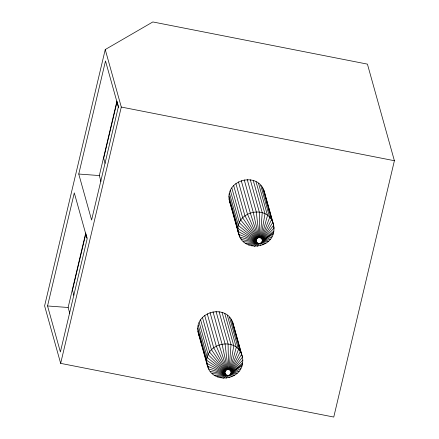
<?xml version="1.0" encoding="UTF-8"?>
<svg xmlns="http://www.w3.org/2000/svg" width="439" height="439" viewBox="0 0 439 439"><rect width="100%" height="100%" fill="white"/><g stroke="black" fill="none" stroke-linecap="round" stroke-linejoin="round"><path stroke-width="0.66" d="M231.123 372.826C231.77 368.765 224.982 368.376 224.905 372.387C224.609 376.163 230.755 376.486 231.123 372.826L242.646 362.976L242.816 360.046L242.465 357.137L233.477 324.937C228.549 301.95 191.684 311.597 198.538 334.041L207.532 366.241C212.372 383.84 240.797 380.822 242.646 362.976M262.33 240.89C262.977 236.83 256.189 236.445 256.113 240.451C255.816 244.232 261.962 244.556 262.33 240.89L273.854 231.046L274.024 228.11L273.673 225.202L264.684 193.006C259.756 170.019 222.897 179.666 229.751 202.105L238.739 234.305C243.579 251.909 272.01 248.891 273.854 231.046M229.103 369.633L231.024 344.593L222.035 312.392M260.311 237.702L262.231 212.657L253.243 180.462M229.581 369.841L233.789 345.767L224.801 313.572M260.793 237.905L265.002 213.837L256.008 181.636M105.239 49.547L44.608 305.873L60.659 363.371L333.761 417.05L394.392 160.723L367.427 64.127L152.843 21.95L105.239 49.547L121.29 107.045L60.659 363.371M47.549 305.967L74.295 192.88L87.141 238.882L60.39 351.968L47.549 305.967L68.127 307.492L69.774 313.397M78.757 174.036L105.508 60.95L118.349 106.946L91.597 220.032L78.757 174.036L99.335 175.562L100.981 181.466M68.127 307.492L85.748 232.983M99.335 175.562L116.955 101.052M117.059 101.733L103.686 158.276L105.097 163.335M261.227 238.185L267.51 215.456L258.522 183.255M230.02 370.121L236.303 347.386L227.309 315.186M261.606 238.536L269.689 217.459L260.7 185.263M230.398 370.467L238.481 349.395L229.493 317.194M261.913 238.942L271.472 219.802L262.484 187.601M230.705 370.873L240.265 351.732L231.276 319.532M262.149 239.392L272.817 222.408L263.823 190.208M230.941 371.328L241.609 354.339L232.615 322.138M262.297 239.881L273.673 225.202C268.745 202.22 231.885 211.867 238.739 234.305L256.233 241.461M231.09 371.811L242.465 357.137C237.537 334.15 200.678 343.797 207.532 366.241L225.026 373.391M257.325 246.274L259.46 243.535M226.118 378.209L228.253 375.471M262.357 240.385L274.024 228.11L273.288 225.481M231.15 372.316L242.816 360.046M262.281 241.143L273.579 232.494M231.073 373.079L242.372 364.43L242.032 363.108M262.209 241.39L273.173 233.921M231.002 373.326L241.966 365.857M254.274 246.312L258.928 243.541M223.067 378.242L227.72 375.477M262.006 241.867L271.999 236.659M230.799 373.798L240.791 368.59M261.721 242.306L270.369 239.178M230.513 374.237L239.162 371.109M251.267 245.845L258.406 243.464M220.06 377.781L227.199 375.394M261.37 242.69L268.322 241.406M230.162 374.621L237.115 373.337M248.403 244.902L257.912 243.299M217.195 376.832L226.7 375.23M245.752 243.497L257.452 243.052M214.545 375.433L226.244 374.988M260.953 243.014L265.919 243.277M229.745 374.95L234.711 375.208M243.398 241.68L257.04 242.74M212.191 373.611L225.833 374.67M256.7 242.361L241.412 239.502L241.044 238.185M210.204 371.432L225.487 374.291M121.29 107.045L394.392 160.723M256.425 241.927L239.842 237.016L238.926 233.735M225.218 373.863L208.635 368.952L207.718 365.665M256.129 240.962L238.13 231.441L229.142 199.246M224.922 372.892L206.923 363.377L197.934 331.176M260.486 243.266L263.235 244.737M229.279 375.202L232.028 376.667M256.113 240.451L238.042 228.51L229.048 196.315M224.905 372.387L206.835 360.446L197.841 328.246M256.184 239.946L238.465 225.597L229.476 193.396M224.977 371.877L207.257 357.527L198.269 325.326M256.349 239.458L239.398 222.776L230.404 190.581M225.141 371.389L208.19 354.712L199.196 322.511M256.59 239.003L240.808 220.142L231.814 187.941M225.383 370.933L209.595 352.073L200.607 319.877M256.914 238.586L242.652 217.76L233.663 185.56M225.706 370.521L211.444 349.691L202.456 317.496M257.298 238.229L244.885 215.703L235.891 183.507M226.09 370.165L213.678 347.639L204.684 315.438M257.742 237.938L247.437 214.034L238.443 181.834M226.535 369.874L216.229 345.965L207.235 313.764M229.751 202.105L230.629 204.278M198.538 334.041L199.421 336.208M258.231 237.724L250.235 212.794L241.241 180.594M227.018 369.654L219.028 344.725L210.034 312.524M266.687 201.825L267.236 203.8M268.887 209.71L269.436 211.686M250.296 179.754L259.284 211.955L259.8 237.581M247.256 179.54L256.244 211.735L259.273 237.543M244.21 179.82L253.199 212.021L258.741 237.592M231.035 205.474L231.951 208.761M232.319 210.078L232.868 212.048M233.603 214.676L234.157 216.647M234.519 217.963L235.074 219.934M235.803 222.562L236.358 224.532M236.725 225.849L237.274 227.819M238.009 230.448L238.558 232.418M238.596 344.928L239.145 346.903M219.088 311.685L228.077 343.885L228.593 369.512M216.048 311.471L225.037 343.671L228.066 369.473M213.003 311.756L221.991 343.951L227.534 369.523M200.744 340.691L201.66 343.978M202.028 345.295L202.582 347.265M203.312 349.894L203.866 351.864M204.228 353.181L204.783 355.151M205.512 357.78L206.067 359.75M206.434 361.067L206.983 363.037M117.24 102.364L118.651 107.423M87.087 238.092L85.852 233.663L72.479 290.206L73.889 295.266M259.981 243.442L260.343 245.747M228.774 375.378L229.136 377.677M264.684 193.006L264.821 194.17M233.477 324.937L233.828 327.845"/></g></svg>
